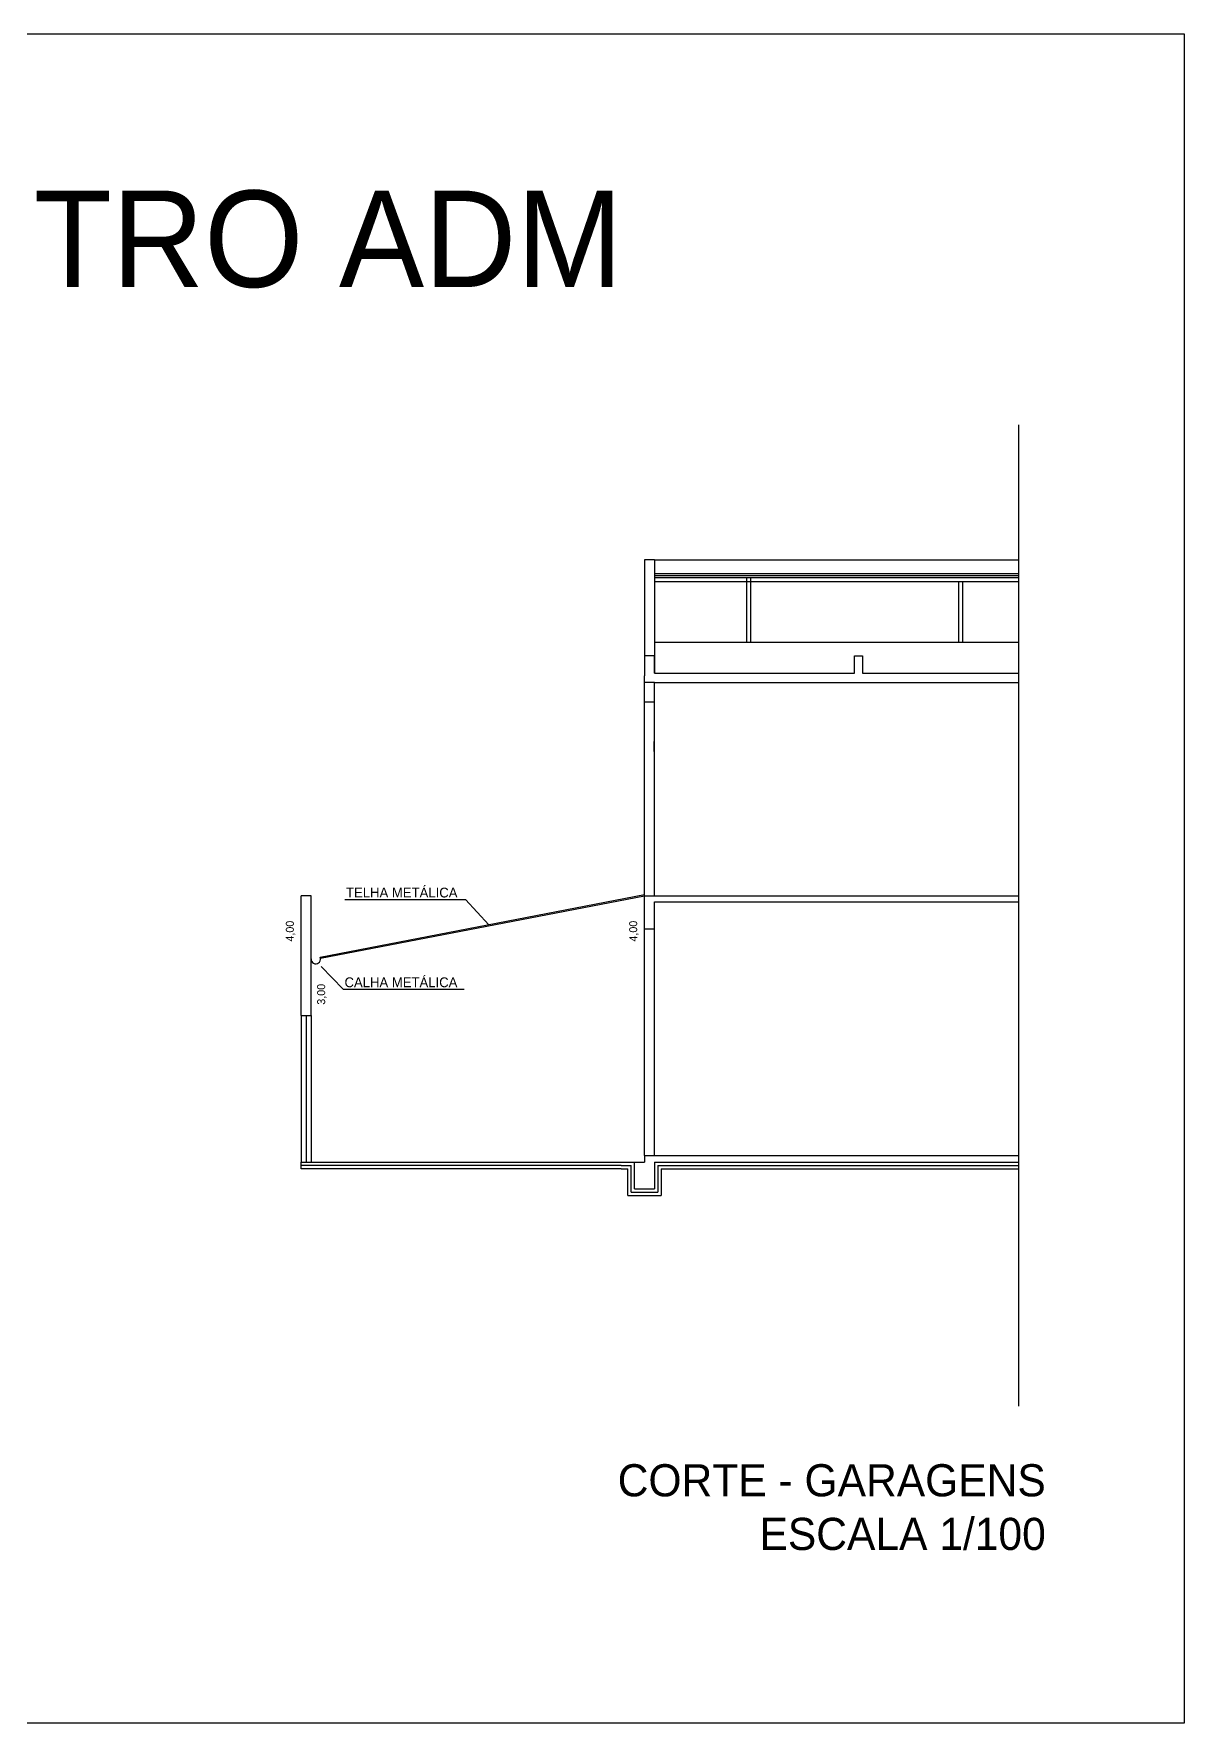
# Model space of a CAD drawing. Header units: metres. Extents: x -999 to 3200, y -1400 to 5056.
# Drawn here: x 1241.72 to 1258.98, y 4664.73 to 4690.07 of the extents above; entities that cross this region are included whole.
import ezdxf

# ---------------------------------------------------------------- set-up
doc = ezdxf.new("R2010")
doc.units = ezdxf.units.M
for name, color, linetype, true_color in [('0.1', 7, 'Continuous', 0x000001), ('0.8', 7, 'Continuous', 0x000008), ('01', 7, 'Continuous', 0x000001), ('1', 7, 'Continuous', 0x000001), ('COLUNAS', 7, 'Continuous', 0x000005), ('Layer2', 7, 'Continuous', 0x000002), ('PAREDE', 7, 'Continuous', 0x000005), ('TEXTO', 7, 'Continuous', 0x000008)]:
    doc.layers.add(name, color=color, linetype=linetype, true_color=true_color)

# ---------------------------------------------------------------- blocks, each defined once
blk = doc.blocks.new('*D338')
at = {"layer": 'Defpoints'}
for p in [(1250.885, 4677.139, 0), (1250.885, 4673.146, 0)]:
    blk.add_point(p, dxfattribs=at)
at = {"layer": 'Layer2', "color": 7, "insert": (1250.725, 4676.609), "char_height": 0.12, "attachment_point": 5, "rotation": 90}
blk.add_mtext('\\A2;4,00', dxfattribs=at)
blk = doc.blocks.new('*D339')
at = {"layer": 'Defpoints'}
for p in [(1245.885, 4676.192, 0), (1245.885, 4673.146, 0)]:
    blk.add_point(p, dxfattribs=at)
at = {"layer": 'Layer2', "color": 7, "insert": (1246.045, 4675.662), "char_height": 0.12, "attachment_point": 5, "rotation": 90}
blk.add_mtext('\\A2;3,00', dxfattribs=at)
blk = doc.blocks.new('*D340')
at = {"layer": 'Defpoints'}
for p in [(1245.735, 4677.139, 0), (1245.735, 4673.146, 0)]:
    blk.add_point(p, dxfattribs=at)
at = {"layer": 'Layer2', "color": 7, "insert": (1245.575, 4676.609), "char_height": 0.12, "attachment_point": 5, "rotation": 90}
blk.add_mtext('\\A2;4,00', dxfattribs=at)

msp = doc.modelspace()

# ---------------------------------------------------------------- linework, layer by layer
at = {"color": 7}
for p, q in [((1250.535, 4673.096, 0), (1245.735, 4673.096, 0)), ((1250.535, 4673.046, 0), (1245.735, 4673.046, 0)), ((1250.535, 4673.096, 0), (1250.685, 4673.096, 0)), ((1250.535, 4673.046, 0), (1250.635, 4673.046, 0)), ((1250.635, 4672.646, 0), (1250.635, 4673.046, 0)), ((1250.685, 4672.696, 0), (1250.685, 4673.096, 0)), ((1251.085, 4673.096, 0), (1256.491, 4673.096, 0)), ((1251.085, 4673.096, 0), (1251.085, 4672.696, 0)), ((1251.135, 4673.046, 0), (1256.491, 4673.046, 0)), ((1251.135, 4673.046, 0), (1251.135, 4672.646, 0)), ((1250.635, 4672.646, 0), (1251.135, 4672.646, 0)), ((1250.685, 4672.696, 0), (1251.085, 4672.696, 0))]:
    msp.add_line(p, q, dxfattribs=at)
at = {"layer": '0.1', "color": 1}
for p, q in [((1256.491, 4681.969, 0), (1251.033, 4681.969, 0)), ((1256.491, 4681.939, 0), (1251.033, 4681.939, 0)), ((1256.491, 4681.909, 0), (1251.033, 4681.909, 0)), ((1256.491, 4681.849, 0), (1251.033, 4681.849, 0)), ((1256.491, 4680.939, 0), (1251.033, 4680.939, 0))]:
    msp.add_line(p, q, dxfattribs=at)
at = {"layer": '01', "color": 1}
for p, q in [((1252.411, 4681.909, 0), (1252.411, 4680.939, 0)), ((1252.471, 4681.909, 0), (1252.471, 4680.939, 0)), ((1255.592, 4681.849, 0), (1255.592, 4680.939, 0)), ((1255.652, 4681.849, 0), (1255.652, 4680.939, 0))]:
    msp.add_line(p, q, dxfattribs=at)
at = {"layer": '1', "color": 1}
for q in [(1250.883, 4682.179, 0), (1256.491, 4682.179, 0)]:
    msp.add_line((1251.033, 4682.179, 0), q, dxfattribs=at)
at = {"layer": 'COLUNAS', "color": 5}
msp.add_line((1246.023, 4676.202, 0), (1246.019, 4676.221, 0), dxfattribs=at)
at = {"layer": 'Defpoints'}
for p in [(1245.735, 4677.139, 0), (1250.885, 4677.139, 0), (1245.885, 4676.192, 0), (1245.735, 4673.146, 0), (1245.735, 4673.146), (1245.885, 4673.146, 0), (1245.885, 4673.146), (1250.885, 4673.146, 0), (1250.885, 4673.146)]:
    msp.add_point(p, dxfattribs=at)
at = {"layer": 'Layer2', "color": 2}
for p, q in [((1256.491, 4684.204, 0), (1256.491, 4669.486, 0)), ((1246.389, 4677.084, 0), (1248.2, 4677.084, 0)), ((1248.2, 4677.084, 0), (1248.551, 4676.704, 0)), ((1246.365, 4675.737, 0), (1246.033, 4676.081, 0)), ((1246.365, 4675.737, 0), (1248.177, 4675.737, 0)), ((1245.735, 4675.346, 0), (1245.735, 4673.146, 0)), ((1245.81, 4675.346, 0), (1245.81, 4673.146, 0)), ((1245.885, 4675.346, 0), (1245.885, 4673.146, 0))]:
    msp.add_line(p, q, dxfattribs=at)
msp.add_lwpolyline([(1258.978, 4664.73), (1211.162, 4664.73), (1211.162, 4690.067), (1258.978, 4690.067)], close=True, dxfattribs=at)
msp.add_arc((1245.954, 4676.188, 0), 0.0696, 176.2286, 11.4772, dxfattribs=at)
at = {"layer": 'PAREDE', "color": 5}
for p, q in [((1250.883, 4682.179, 0), (1250.883, 4680.439, 0)), ((1251.033, 4682.179, 0), (1256.491, 4682.179, 0)), ((1251.033, 4682.179, 0), (1251.033, 4680.479, 0)), ((1251.033, 4680.739, 0), (1250.883, 4680.739, 0)), ((1254.035, 4680.479, 0), (1254.035, 4680.739, 0)), ((1254.035, 4680.739, 0), (1254.155, 4680.739, 0)), ((1254.155, 4680.739, 0), (1254.155, 4680.479, 0)), ((1250.885, 4677.139, 0), (1250.885, 4680.439, 0)), ((1251.033, 4680.339, 0), (1250.885, 4680.339, 0)), ((1251.033, 4680.479, 0), (1254.035, 4680.479, 0)), ((1251.033, 4680.339, 0), (1256.491, 4680.339, 0)), ((1251.033, 4677.139), (1251.033, 4680.339, 0)), ((1254.155, 4680.479, 0), (1256.491, 4680.479, 0)), ((1250.883, 4680.049, 0), (1251.033, 4680.049, 0)), ((1245.885, 4677.139, 0), (1245.735, 4677.139, 0)), ((1245.735, 4675.346, 0), (1245.735, 4677.139, 0)), ((1245.885, 4675.346, 0), (1245.885, 4677.139, 0)), ((1246.019, 4676.221, 0), (1250.885, 4677.159, 0)), ((1246.023, 4676.202, 0), (1250.885, 4677.139, 0)), ((1250.885, 4677.139, 0), (1256.491, 4677.14, 0)), ((1250.885, 4677.046, 0), (1250.885, 4677.139, 0)), ((1250.885, 4673.246, 0), (1250.885, 4677.046, 0)), ((1251.033, 4677.039, 0), (1251.033, 4677.039, 0)), ((1251.035, 4673.246, 0), (1251.035, 4677.046, 0)), ((1251.035, 4677.046, 0), (1256.491, 4677.046, 0)), ((1250.885, 4676.646, 0), (1251.035, 4676.646, 0)), ((1245.735, 4675.346, 0), (1245.885, 4675.346, 0)), ((1250.885, 4673.246, 0), (1256.491, 4673.246, 0)), ((1250.885, 4673.246, 0), (1250.885, 4673.146, 0)), ((1245.735, 4673.146, 0), (1250.885, 4673.146, 0)), ((1245.735, 4673.046, 0), (1245.735, 4673.146, 0)), ((1250.535, 4673.146, 0), (1250.885, 4673.146, 0)), ((1250.735, 4672.746, 0), (1250.735, 4673.146, 0)), ((1251.035, 4673.146, 0), (1256.491, 4673.146, 0)), ((1251.035, 4673.146, 0), (1251.035, 4672.746, 0)), ((1250.735, 4672.746, 0), (1251.035, 4672.746, 0))]:
    msp.add_line(p, q, dxfattribs=at)
for points in [[(1251.033, 4680.479), (1251.033, 4680.739)], [(1251.03, 4679.303), (1251.03, 4679.303), (1251.03, 4679.453)]]:
    msp.add_lwpolyline(points, dxfattribs=at)

# ---------------------------------------------------------------- block references
at = {"layer": 'Layer2', "color": 2}
for name in ['*D340', '*D338', '*D339']:
    msp.add_blockref(name, (0, 0, 0), dxfattribs=at)

# ---------------------------------------------------------------- texts
at = {"layer": '0.8', "color": 8, "extrusion": (-0.141435, 3.16192e-13, 0.989948), "attachment_point": 9, "text_direction": (0.989948, 0, 0.141435)}
for s, insert, char_height, width in [('\\A1;GARAGENS - CENTRO ADM', (1250.557, 4686.248, 0.057), 1.44689, 41.19276), ('\\A1;CORTE - GARAGENS\\PESCALA 1/100', (1256.902, 4667.321, 0.019), 0.4823, 13.73092)]:
    msp.add_mtext(s, dxfattribs=dict(at, insert=insert, char_height=char_height, width=width))
at = {"layer": 'Layer2', "color": 7, "char_height": 0.12, "attachment_point": 5, "rotation": 90}
for s, insert in [('\\A2;4,00', (1245.575, 4676.609)), ('\\A2;4,00', (1250.725, 4676.609)), ('\\A2;3,00', (1246.045, 4675.662))]:
    msp.add_mtext(s, dxfattribs=dict(at, insert=insert))
at = {"layer": 'TEXTO', "color": 7}
for s, p in [('TELHA METÁLICA', (1246.407, 4677.114, 0)), ('CALHA METÁLICA', (1246.384, 4675.768, 0))]:
    msp.add_text(s, height=0.147, dxfattribs=at).set_placement(p)

doc.saveas('drawing.dxf')
